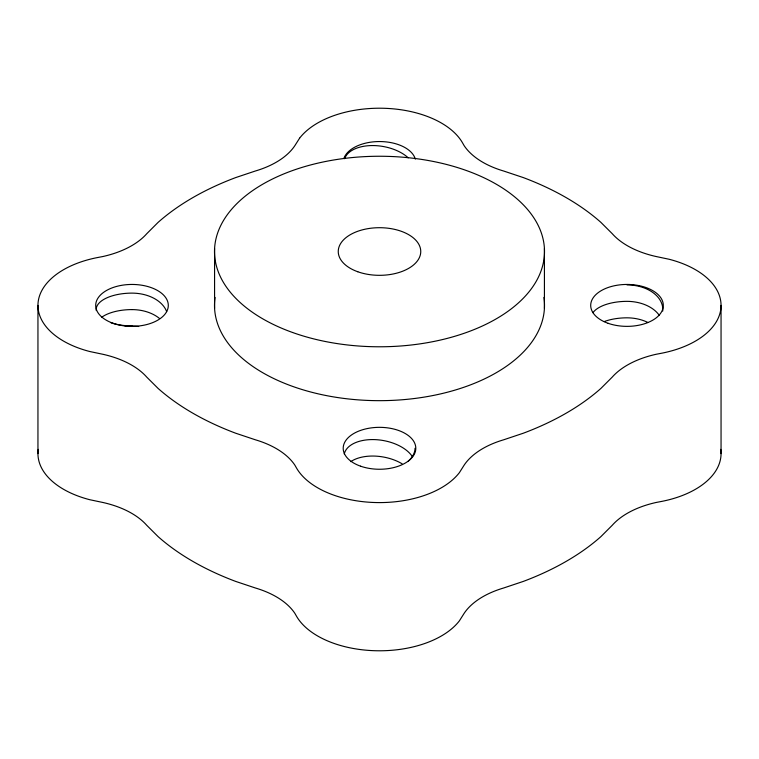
<?xml version="1.0" encoding="UTF-8"?>
<svg xmlns="http://www.w3.org/2000/svg" width="759" height="759" viewBox="0 0 759 759"><rect width="100%" height="100%" fill="white"/><g stroke="black" fill="none" stroke-linecap="round" stroke-linejoin="round"><path stroke-width="1.14" d="M721.05 305.403L721.05 453.597M544.421 248.525L544.421 308.391M214.579 248.525L214.579 308.391M37.95 305.403L37.95 453.597M720.746 449.375A87.446 50.492 0 0 1 660.624 501.614L656.165 502.467A82.503 47.627 0 0 0 612.219 525.313L600.91 536.613A263.999 152.417 0 0 1 523.283 581.422L503.701 587.978A82.503 47.627 0 0 0 464.138 613.348L459.394 620.834A87.446 50.492 0 0 1 374.927 650.719A87.446 50.492 0 0 1 296.333 615.9L294.853 613.329A82.503 47.637 0 0 0 255.29 587.959L235.717 581.422A263.999 152.417 0 0 1 158.09 536.613L146.743 525.304A82.503 47.627 0 0 0 102.797 502.458L89.828 499.726A87.446 50.492 0 0 1 38.254 449.375M543.918 297.433A164.997 95.264 0 0 1 379.5 400.667A164.997 95.264 0 0 1 215.082 297.433M344.017 158.081A36.299 20.958 0 0 1 380.382 141.553A36.299 20.958 0 0 1 415.315 159.086M344.263 453.977A35.882 20.512 9.8 0 1 375.06 439.622A35.882 20.512 9.8 0 1 412.517 456.861M415.031 448.303A35.882 20.512 -9.8 0 1 408.228 461.225M350.772 461.643A35.882 20.512 9.8 0 1 402.137 463.815M132 325.924A35.882 16.404 0 0 1 110.975 322.784M96.27 310.545A35.882 16.404 0 0 1 132 293.116A35.882 24.62 0 0 1 166.667 311.626M132 309.596A35.882 24.62 0 0 1 159.57 318.524M101.791 317.196A35.882 16.404 0 0 1 132 309.587M138.698 326.503A35.882 24.62 0 0 0 132 326.057A35.882 16.404 0 0 0 125.301 326.342M344.614 158.716A35.882 20.512 9.8 0 1 371.768 145.557A35.882 20.512 9.8 0 1 408.228 157.815M592.959 312.68A35.882 16.404 0 0 1 627 301.351A35.882 24.62 0 0 1 659.381 315.497M627 284.9A35.882 24.62 0 0 1 662.73 311.067M648.025 322.537A35.882 24.62 0 0 0 627 317.822A35.882 16.404 0 0 0 604.202 321.588M299.606 138.166L294.862 145.652A82.503 47.627 0 0 1 255.299 171.022L235.717 177.578A263.999 152.417 0 0 0 158.09 222.387L146.781 233.687A82.503 47.637 0 0 1 102.835 256.533L98.376 257.386A87.446 50.492 0 0 0 38.073 302.756A87.446 50.492 0 0 0 89.828 351.531L102.797 354.263A82.503 47.627 0 0 1 146.743 377.109L158.09 388.418A263.999 152.417 0 0 0 235.717 433.228L255.29 439.765A82.503 47.637 0 0 1 294.853 465.134L296.333 467.705A87.446 50.492 0 0 0 374.927 502.524A87.446 50.492 0 0 0 459.394 472.639L464.138 465.153A82.503 47.627 0 0 1 503.701 439.784L523.283 433.228A263.999 152.417 0 0 0 600.91 388.418L612.219 377.119A82.503 47.627 0 0 1 656.165 354.273L660.624 353.419A87.446 50.492 0 0 0 720.927 308.04A87.446 50.492 0 0 0 669.172 259.274L656.203 256.542A82.503 47.627 0 0 1 612.257 233.696L600.91 222.387A263.999 152.417 0 0 0 523.283 177.578L503.71 171.041A82.503 47.637 0 0 1 464.147 145.671L462.667 143.1A87.446 50.492 0 0 0 384.073 108.281A87.446 50.492 0 0 0 299.606 138.166M292.557 332.48A164.997 95.264 0 0 0 544.421 254.502A164.997 95.264 0 0 0 301.532 167.559A164.997 95.264 0 0 0 292.557 332.48M608.092 323.296A36.299 20.958 0 0 0 663.29 305.915A36.299 20.958 0 0 0 609.619 287.006A36.299 20.958 0 0 0 608.092 323.296M113.091 323.296A36.299 20.958 0 0 0 168.289 305.915A36.299 20.958 0 0 0 114.618 287.006A36.299 20.958 0 0 0 113.091 323.296M360.591 466.187A36.299 20.958 0 0 0 415.79 448.806A36.299 20.958 0 0 0 362.119 429.898A36.299 20.958 0 0 0 360.591 466.187M357.764 271.75A41.252 23.814 0 0 0 420.733 252.263A41.252 23.814 0 0 0 360.003 230.527A41.252 23.814 0 0 0 357.764 271.75"/></g></svg>
